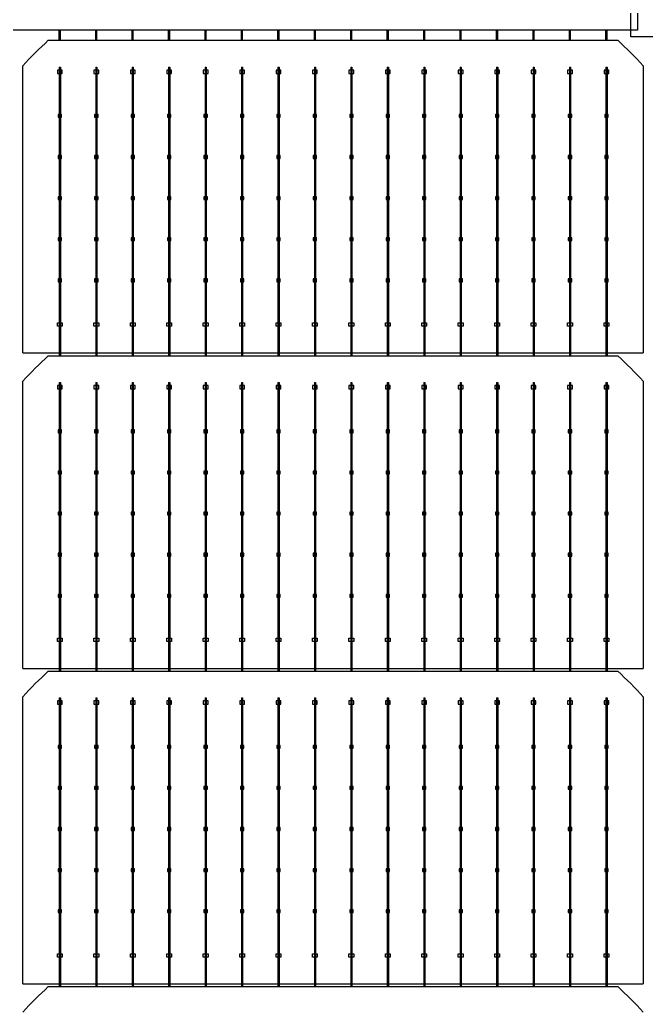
# Model space of a CAD drawing. Header units: millimetres. Extents: x 10297564 to 11610295, y -9287743 to -8409454.
# Drawn here: x 10395599 to 10398164, y -9094487 to -9090420 of the extents above; entities that cross this region are included whole.
import ezdxf

# ---------------------------------------------------------------- set-up
doc = ezdxf.new("R2010")
doc.units = ezdxf.units.MM
doc.header["$LTSCALE"] = 100

msp = doc.modelspace()

# ---------------------------------------------------------------- linework, layer by layer
for p, q in [((10395760.6, -9090504), (10395760.6, -9090462.1)), ((10395765.1, -9090504), (10395765.1, -9090462.1)), ((10395909.8, -9090504), (10395909.8, -9090462.1)), ((10395914.3, -9090504), (10395914.3, -9090462.1)), ((10396059.1, -9090504), (10396059.1, -9090462.1)), ((10396063.5, -9090504), (10396063.5, -9090462.1)), ((10396208.3, -9090504), (10396208.3, -9090462.1)), ((10396212.8, -9090504), (10396212.8, -9090462.1)), ((10396357.6, -9090504), (10396357.6, -9090462.1)), ((10396362, -9090504), (10396362, -9090462.1)), ((10396506.8, -9090504), (10396506.8, -9090462.1)), ((10396511.3, -9090504), (10396511.3, -9090462.1)), ((10396656.1, -9090504), (10396656.1, -9090462.1)), ((10396660.5, -9090504), (10396660.5, -9090462.1)), ((10396805.3, -9090504), (10396805.3, -9090462.1)), ((10396809.8, -9090504), (10396809.8, -9090462.1)), ((10396954.6, -9090504), (10396954.6, -9090462.1)), ((10396959, -9090504), (10396959, -9090462.1)), ((10397103.8, -9090504), (10397103.8, -9090462.1)), ((10397108.3, -9090504), (10397108.3, -9090462.1)), ((10397253.1, -9090504), (10397253.1, -9090462.1)), ((10397257.5, -9090504), (10397257.5, -9090462.1)), ((10397402.3, -9090504), (10397402.3, -9090462.1)), ((10397406.8, -9090504), (10397406.8, -9090462.1)), ((10397551.6, -9090504), (10397551.6, -9090462.1)), ((10397556, -9090504), (10397556, -9090462.1)), ((10397700.8, -9090504), (10397700.8, -9090462.1)), ((10397705.3, -9090504), (10397705.3, -9090462.1)), ((10397850.1, -9090504), (10397850.1, -9090462.1)), ((10397854.5, -9090504), (10397854.5, -9090462.1)), ((10397999.3, -9090504), (10397999.3, -9090462.1)), ((10398003.8, -9090504), (10398003.8, -9090462.1)), ((10395760.6, -9090613.8), (10395760.6, -9091796.7)), ((10395765.1, -9090613.8), (10395765.1, -9091796.7)), ((10395909.8, -9090613.8), (10395909.8, -9091796.7)), ((10395914.3, -9090613.8), (10395914.3, -9091796.7)), ((10396059.1, -9090613.8), (10396059.1, -9091796.7)), ((10396063.5, -9090613.8), (10396063.5, -9091796.7)), ((10396208.3, -9090613.8), (10396208.3, -9091796.7)), ((10396212.8, -9090613.8), (10396212.8, -9091796.7)), ((10396357.6, -9090613.8), (10396357.6, -9091796.7)), ((10396362, -9090613.8), (10396362, -9091796.7)), ((10396506.8, -9090613.8), (10396506.8, -9091796.7)), ((10396511.3, -9090613.8), (10396511.3, -9091796.7)), ((10396656.1, -9090613.8), (10396656.1, -9091796.7)), ((10396660.5, -9090613.8), (10396660.5, -9091796.7)), ((10396805.3, -9090613.8), (10396805.3, -9091796.7)), ((10396809.8, -9090613.8), (10396809.8, -9091796.7)), ((10396954.6, -9090613.8), (10396954.6, -9091796.7)), ((10396959, -9090613.8), (10396959, -9091796.7)), ((10397103.8, -9090613.8), (10397103.8, -9091796.7)), ((10397108.3, -9090613.8), (10397108.3, -9091796.7)), ((10397253.1, -9090613.8), (10397253.1, -9091796.7)), ((10397257.5, -9090613.8), (10397257.5, -9091796.7)), ((10397402.3, -9090613.8), (10397402.3, -9091796.7)), ((10397406.8, -9090613.8), (10397406.8, -9091796.7)), ((10397551.6, -9090613.8), (10397551.6, -9091796.7)), ((10397556, -9090613.8), (10397556, -9091796.7)), ((10397700.8, -9090613.8), (10397700.8, -9091796.7)), ((10397705.3, -9090613.8), (10397705.3, -9091796.7)), ((10397850.1, -9090613.8), (10397850.1, -9091796.7)), ((10397854.5, -9090613.8), (10397854.5, -9091796.7)), ((10397999.3, -9090613.8), (10397999.3, -9091796.7)), ((10398003.8, -9090613.8), (10398003.8, -9091796.7)), ((10395610.8, -9091785.5), (10398152.2, -9091785.5)), ((10395760.6, -9091906.5), (10395760.6, -9093089.4)), ((10395765.1, -9091906.5), (10395765.1, -9093089.4)), ((10395909.8, -9091906.5), (10395909.8, -9093089.4)), ((10395914.3, -9091906.5), (10395914.3, -9093089.4)), ((10396059.1, -9091906.5), (10396059.1, -9093089.4)), ((10396063.5, -9091906.5), (10396063.5, -9093089.4)), ((10396208.3, -9091906.5), (10396208.3, -9093089.4)), ((10396212.8, -9091906.5), (10396212.8, -9093089.4)), ((10396357.6, -9091906.5), (10396357.6, -9093089.4)), ((10396362, -9091906.5), (10396362, -9093089.4)), ((10396506.8, -9091906.5), (10396506.8, -9093089.4)), ((10396511.3, -9091906.5), (10396511.3, -9093089.4)), ((10396656.1, -9091906.5), (10396656.1, -9093089.4)), ((10396660.5, -9091906.5), (10396660.5, -9093089.4)), ((10396805.3, -9091906.5), (10396805.3, -9093089.4)), ((10396809.8, -9091906.5), (10396809.8, -9093089.4)), ((10396954.6, -9091906.5), (10396954.6, -9093089.4)), ((10396959, -9091906.5), (10396959, -9093089.4)), ((10397103.8, -9091906.5), (10397103.8, -9093089.4)), ((10397108.3, -9091906.5), (10397108.3, -9093089.4)), ((10397253.1, -9091906.5), (10397253.1, -9093089.4)), ((10397257.5, -9091906.5), (10397257.5, -9093089.4)), ((10397402.3, -9091906.5), (10397402.3, -9093089.4)), ((10397406.8, -9091906.5), (10397406.8, -9093089.4)), ((10397551.6, -9091906.5), (10397551.6, -9093089.4)), ((10397556, -9091906.5), (10397556, -9093089.4)), ((10397700.8, -9091906.5), (10397700.8, -9093089.4)), ((10397705.3, -9091906.5), (10397705.3, -9093089.4)), ((10397850.1, -9091906.5), (10397850.1, -9093089.4)), ((10397854.5, -9091906.5), (10397854.5, -9093089.4)), ((10397999.3, -9091906.5), (10397999.3, -9093089.4)), ((10398003.8, -9091906.5), (10398003.8, -9093089.4)), ((10395610.8, -9093078.1), (10398152.2, -9093078.1)), ((10395760.6, -9093199.1), (10395760.6, -9094382)), ((10395765.1, -9093199.1), (10395765.1, -9094382)), ((10395909.8, -9093199.1), (10395909.8, -9094382)), ((10395914.3, -9093199.1), (10395914.3, -9094382)), ((10396059.1, -9093199.1), (10396059.1, -9094382)), ((10396063.5, -9093199.1), (10396063.5, -9094382)), ((10396208.3, -9093199.1), (10396208.3, -9094382)), ((10396212.8, -9093199.1), (10396212.8, -9094382)), ((10396357.6, -9093199.1), (10396357.6, -9094382)), ((10396362, -9093199.1), (10396362, -9094382)), ((10396506.8, -9093199.1), (10396506.8, -9094382)), ((10396511.3, -9093199.1), (10396511.3, -9094382)), ((10396656.1, -9093199.1), (10396656.1, -9094382)), ((10396660.5, -9093199.1), (10396660.5, -9094382)), ((10396805.3, -9093199.1), (10396805.3, -9094382)), ((10396809.8, -9093199.1), (10396809.8, -9094382)), ((10396954.6, -9093199.1), (10396954.6, -9094382)), ((10396959, -9093199.1), (10396959, -9094382)), ((10397103.8, -9093199.1), (10397103.8, -9094382)), ((10397108.3, -9093199.1), (10397108.3, -9094382)), ((10397253.1, -9093199.1), (10397253.1, -9094382)), ((10397257.5, -9093199.1), (10397257.5, -9094382)), ((10397402.3, -9093199.1), (10397402.3, -9094382)), ((10397406.8, -9093199.1), (10397406.8, -9094382)), ((10397551.6, -9093199.1), (10397551.6, -9094382)), ((10397556, -9093199.1), (10397556, -9094382)), ((10397700.8, -9093199.1), (10397700.8, -9094382)), ((10397705.3, -9093199.1), (10397705.3, -9094382)), ((10397850.1, -9093199.1), (10397850.1, -9094382)), ((10397854.5, -9093199.1), (10397854.5, -9094382)), ((10397999.3, -9093199.1), (10397999.3, -9094382)), ((10398003.8, -9093199.1), (10398003.8, -9094382)), ((10395610.8, -9094370.8), (10398152.2, -9094370.8))]:
    msp.add_line(p, q)
for points in [[(10398226.8, -9090490), (10398101.3, -9090490), (10398101.3, -9090350.5), (10398226.8, -9090350.5)], [(10398129.2, -9090462.1), (10393065.9, -9090462.1), (10393065.9, -9090378.4), (10398129.2, -9090378.4)], [(10395772.6, -9090639.9), (10395772.6, -9090625.9), (10395753.1, -9090625.9), (10395753.1, -9090639.9)], [(10395921.8, -9090639.9), (10395921.8, -9090625.9), (10395902.3, -9090625.9), (10395902.3, -9090639.9)], [(10396071.1, -9090639.9), (10396071.1, -9090625.9), (10396051.6, -9090625.9), (10396051.6, -9090639.9)], [(10396220.3, -9090639.9), (10396220.3, -9090625.9), (10396200.8, -9090625.9), (10396200.8, -9090639.9)], [(10396369.6, -9090639.9), (10396369.6, -9090625.9), (10396350, -9090625.9), (10396350, -9090639.9)], [(10396518.8, -9090639.9), (10396518.8, -9090625.9), (10396499.3, -9090625.9), (10396499.3, -9090639.9)], [(10396668.1, -9090639.9), (10396668.1, -9090625.9), (10396648.5, -9090625.9), (10396648.5, -9090639.9)], [(10396817.3, -9090639.9), (10396817.3, -9090625.9), (10396797.8, -9090625.9), (10396797.8, -9090639.9)], [(10396966.6, -9090639.9), (10396966.6, -9090625.9), (10396947, -9090625.9), (10396947, -9090639.9)], [(10397115.8, -9090639.9), (10397115.8, -9090625.9), (10397096.3, -9090625.9), (10397096.3, -9090639.9)], [(10397265.1, -9090639.9), (10397265.1, -9090625.9), (10397245.5, -9090625.9), (10397245.5, -9090639.9)], [(10397414.3, -9090639.9), (10397414.3, -9090625.9), (10397394.8, -9090625.9), (10397394.8, -9090639.9)], [(10397563.6, -9090639.9), (10397563.6, -9090625.9), (10397544, -9090625.9), (10397544, -9090639.9)], [(10397712.8, -9090639.9), (10397712.8, -9090625.9), (10397693.3, -9090625.9), (10397693.3, -9090639.9)], [(10397862.1, -9090639.9), (10397862.1, -9090625.9), (10397842.5, -9090625.9), (10397842.5, -9090639.9)], [(10398011.3, -9090639.9), (10398011.3, -9090625.9), (10397991.8, -9090625.9), (10397991.8, -9090639.9)], [(10395755.8, -9090819.4), (10395769.8, -9090819.4), (10395769.8, -9090808.2), (10395755.8, -9090808.2)], [(10395905.1, -9090819.4), (10395919, -9090819.4), (10395919, -9090808.2), (10395905.1, -9090808.2)], [(10396054.3, -9090819.4), (10396068.3, -9090819.4), (10396068.3, -9090808.2), (10396054.3, -9090808.2)], [(10396203.6, -9090819.4), (10396217.5, -9090819.4), (10396217.5, -9090808.2), (10396203.6, -9090808.2)], [(10396352.8, -9090819.4), (10396366.8, -9090819.4), (10396366.8, -9090808.2), (10396352.8, -9090808.2)], [(10396502.1, -9090819.4), (10396516, -9090819.4), (10396516, -9090808.2), (10396502.1, -9090808.2)], [(10396651.3, -9090819.4), (10396665.3, -9090819.4), (10396665.3, -9090808.2), (10396651.3, -9090808.2)], [(10396800.6, -9090819.4), (10396814.5, -9090819.4), (10396814.5, -9090808.2), (10396800.6, -9090808.2)], [(10396949.8, -9090819.4), (10396963.8, -9090819.4), (10396963.8, -9090808.2), (10396949.8, -9090808.2)], [(10397099.1, -9090819.4), (10397113, -9090819.4), (10397113, -9090808.2), (10397099.1, -9090808.2)], [(10397248.3, -9090819.4), (10397262.3, -9090819.4), (10397262.3, -9090808.2), (10397248.3, -9090808.2)], [(10397397.6, -9090819.4), (10397411.5, -9090819.4), (10397411.5, -9090808.2), (10397397.6, -9090808.2)], [(10397546.8, -9090819.4), (10397560.8, -9090819.4), (10397560.8, -9090808.2), (10397546.8, -9090808.2)], [(10397696.1, -9090819.4), (10397710, -9090819.4), (10397710, -9090808.2), (10397696.1, -9090808.2)], [(10397845.3, -9090819.4), (10397859.3, -9090819.4), (10397859.3, -9090808.2), (10397845.3, -9090808.2)], [(10397994.6, -9090819.4), (10398008.5, -9090819.4), (10398008.5, -9090808.2), (10397994.6, -9090808.2)], [(10395755.8, -9090987.9), (10395769.8, -9090987.9), (10395769.8, -9090976.7), (10395755.8, -9090976.7)], [(10395905.1, -9090987.9), (10395919, -9090987.9), (10395919, -9090976.7), (10395905.1, -9090976.7)], [(10396054.3, -9090987.9), (10396068.3, -9090987.9), (10396068.3, -9090976.7), (10396054.3, -9090976.7)], [(10396203.6, -9090987.9), (10396217.5, -9090987.9), (10396217.5, -9090976.7), (10396203.6, -9090976.7)], [(10396352.8, -9090987.9), (10396366.8, -9090987.9), (10396366.8, -9090976.7), (10396352.8, -9090976.7)], [(10396502.1, -9090987.9), (10396516, -9090987.9), (10396516, -9090976.7), (10396502.1, -9090976.7)], [(10396651.3, -9090987.9), (10396665.3, -9090987.9), (10396665.3, -9090976.7), (10396651.3, -9090976.7)], [(10396800.6, -9090987.9), (10396814.5, -9090987.9), (10396814.5, -9090976.7), (10396800.6, -9090976.7)], [(10396949.8, -9090987.9), (10396963.8, -9090987.9), (10396963.8, -9090976.7), (10396949.8, -9090976.7)], [(10397099.1, -9090987.9), (10397113, -9090987.9), (10397113, -9090976.7), (10397099.1, -9090976.7)], [(10397248.3, -9090987.9), (10397262.3, -9090987.9), (10397262.3, -9090976.7), (10397248.3, -9090976.7)], [(10397397.6, -9090987.9), (10397411.5, -9090987.9), (10397411.5, -9090976.7), (10397397.6, -9090976.7)], [(10397546.8, -9090987.9), (10397560.8, -9090987.9), (10397560.8, -9090976.7), (10397546.8, -9090976.7)], [(10397696.1, -9090987.9), (10397710, -9090987.9), (10397710, -9090976.7), (10397696.1, -9090976.7)], [(10397845.3, -9090987.9), (10397859.3, -9090987.9), (10397859.3, -9090976.7), (10397845.3, -9090976.7)], [(10397994.6, -9090987.9), (10398008.5, -9090987.9), (10398008.5, -9090976.7), (10397994.6, -9090976.7)], [(10395755.8, -9091156.4), (10395769.8, -9091156.4), (10395769.8, -9091145.2), (10395755.8, -9091145.2)], [(10395905.1, -9091156.4), (10395919, -9091156.4), (10395919, -9091145.2), (10395905.1, -9091145.2)], [(10396054.3, -9091156.4), (10396068.3, -9091156.4), (10396068.3, -9091145.2), (10396054.3, -9091145.2)], [(10396203.6, -9091156.4), (10396217.5, -9091156.4), (10396217.5, -9091145.2), (10396203.6, -9091145.2)], [(10396352.8, -9091156.4), (10396366.8, -9091156.4), (10396366.8, -9091145.2), (10396352.8, -9091145.2)], [(10396502.1, -9091156.4), (10396516, -9091156.4), (10396516, -9091145.2), (10396502.1, -9091145.2)], [(10396651.3, -9091156.4), (10396665.3, -9091156.4), (10396665.3, -9091145.2), (10396651.3, -9091145.2)], [(10396800.6, -9091156.4), (10396814.5, -9091156.4), (10396814.5, -9091145.2), (10396800.6, -9091145.2)], [(10396949.8, -9091156.4), (10396963.8, -9091156.4), (10396963.8, -9091145.2), (10396949.8, -9091145.2)], [(10397099.1, -9091156.4), (10397113, -9091156.4), (10397113, -9091145.2), (10397099.1, -9091145.2)], [(10397248.3, -9091156.4), (10397262.3, -9091156.4), (10397262.3, -9091145.2), (10397248.3, -9091145.2)], [(10397397.6, -9091156.4), (10397411.5, -9091156.4), (10397411.5, -9091145.2), (10397397.6, -9091145.2)], [(10397546.8, -9091156.4), (10397560.8, -9091156.4), (10397560.8, -9091145.2), (10397546.8, -9091145.2)], [(10397696.1, -9091156.4), (10397710, -9091156.4), (10397710, -9091145.2), (10397696.1, -9091145.2)], [(10397845.3, -9091156.4), (10397859.3, -9091156.4), (10397859.3, -9091145.2), (10397845.3, -9091145.2)], [(10397994.6, -9091156.4), (10398008.5, -9091156.4), (10398008.5, -9091145.2), (10397994.6, -9091145.2)], [(10395755.8, -9091324.9), (10395769.8, -9091324.9), (10395769.8, -9091313.7), (10395755.8, -9091313.7)], [(10395905.1, -9091324.9), (10395919, -9091324.9), (10395919, -9091313.7), (10395905.1, -9091313.7)], [(10396054.3, -9091324.9), (10396068.3, -9091324.9), (10396068.3, -9091313.7), (10396054.3, -9091313.7)], [(10396203.6, -9091324.9), (10396217.5, -9091324.9), (10396217.5, -9091313.7), (10396203.6, -9091313.7)], [(10396352.8, -9091324.9), (10396366.8, -9091324.9), (10396366.8, -9091313.7), (10396352.8, -9091313.7)], [(10396502.1, -9091324.9), (10396516, -9091324.9), (10396516, -9091313.7), (10396502.1, -9091313.7)], [(10396651.3, -9091324.9), (10396665.3, -9091324.9), (10396665.3, -9091313.7), (10396651.3, -9091313.7)], [(10396800.6, -9091324.9), (10396814.5, -9091324.9), (10396814.5, -9091313.7), (10396800.6, -9091313.7)], [(10396949.8, -9091324.9), (10396963.8, -9091324.9), (10396963.8, -9091313.7), (10396949.8, -9091313.7)], [(10397099.1, -9091324.9), (10397113, -9091324.9), (10397113, -9091313.7), (10397099.1, -9091313.7)], [(10397248.3, -9091324.9), (10397262.3, -9091324.9), (10397262.3, -9091313.7), (10397248.3, -9091313.7)], [(10397397.6, -9091324.9), (10397411.5, -9091324.9), (10397411.5, -9091313.7), (10397397.6, -9091313.7)], [(10397546.8, -9091324.9), (10397560.8, -9091324.9), (10397560.8, -9091313.7), (10397546.8, -9091313.7)], [(10397696.1, -9091324.9), (10397710, -9091324.9), (10397710, -9091313.7), (10397696.1, -9091313.7)], [(10397845.3, -9091324.9), (10397859.3, -9091324.9), (10397859.3, -9091313.7), (10397845.3, -9091313.7)], [(10397994.6, -9091324.9), (10398008.5, -9091324.9), (10398008.5, -9091313.7), (10397994.6, -9091313.7)], [(10395755.8, -9091493.4), (10395769.8, -9091493.4), (10395769.8, -9091482.2), (10395755.8, -9091482.2)], [(10395905.1, -9091493.4), (10395919, -9091493.4), (10395919, -9091482.2), (10395905.1, -9091482.2)], [(10396054.3, -9091493.4), (10396068.3, -9091493.4), (10396068.3, -9091482.2), (10396054.3, -9091482.2)], [(10396203.6, -9091493.4), (10396217.5, -9091493.4), (10396217.5, -9091482.2), (10396203.6, -9091482.2)], [(10396352.8, -9091493.4), (10396366.8, -9091493.4), (10396366.8, -9091482.2), (10396352.8, -9091482.2)], [(10396502.1, -9091493.4), (10396516, -9091493.4), (10396516, -9091482.2), (10396502.1, -9091482.2)], [(10396651.3, -9091493.4), (10396665.3, -9091493.4), (10396665.3, -9091482.2), (10396651.3, -9091482.2)], [(10396800.6, -9091493.4), (10396814.5, -9091493.4), (10396814.5, -9091482.2), (10396800.6, -9091482.2)], [(10396949.8, -9091493.4), (10396963.8, -9091493.4), (10396963.8, -9091482.2), (10396949.8, -9091482.2)], [(10397099.1, -9091493.4), (10397113, -9091493.4), (10397113, -9091482.2), (10397099.1, -9091482.2)], [(10397248.3, -9091493.4), (10397262.3, -9091493.4), (10397262.3, -9091482.2), (10397248.3, -9091482.2)], [(10397397.6, -9091493.4), (10397411.5, -9091493.4), (10397411.5, -9091482.2), (10397397.6, -9091482.2)], [(10397546.8, -9091493.4), (10397560.8, -9091493.4), (10397560.8, -9091482.2), (10397546.8, -9091482.2)], [(10397696.1, -9091493.4), (10397710, -9091493.4), (10397710, -9091482.2), (10397696.1, -9091482.2)], [(10397845.3, -9091493.4), (10397859.3, -9091493.4), (10397859.3, -9091482.2), (10397845.3, -9091482.2)], [(10397994.6, -9091493.4), (10398008.5, -9091493.4), (10398008.5, -9091482.2), (10397994.6, -9091482.2)], [(10395772.6, -9091661.7), (10395772.6, -9091675.7), (10395753.1, -9091675.7), (10395753.1, -9091661.7)], [(10395921.8, -9091661.7), (10395921.8, -9091675.7), (10395902.3, -9091675.7), (10395902.3, -9091661.7)], [(10396071.1, -9091661.7), (10396071.1, -9091675.7), (10396051.6, -9091675.7), (10396051.6, -9091661.7)], [(10396220.3, -9091661.7), (10396220.3, -9091675.7), (10396200.8, -9091675.7), (10396200.8, -9091661.7)], [(10396369.6, -9091661.7), (10396369.6, -9091675.7), (10396350, -9091675.7), (10396350, -9091661.7)], [(10396518.8, -9091661.7), (10396518.8, -9091675.7), (10396499.3, -9091675.7), (10396499.3, -9091661.7)], [(10396668.1, -9091661.7), (10396668.1, -9091675.7), (10396648.5, -9091675.7), (10396648.5, -9091661.7)], [(10396817.3, -9091661.7), (10396817.3, -9091675.7), (10396797.8, -9091675.7), (10396797.8, -9091661.7)], [(10396966.6, -9091661.7), (10396966.6, -9091675.7), (10396947, -9091675.7), (10396947, -9091661.7)], [(10397115.8, -9091661.7), (10397115.8, -9091675.7), (10397096.3, -9091675.7), (10397096.3, -9091661.7)], [(10397265.1, -9091661.7), (10397265.1, -9091675.7), (10397245.5, -9091675.7), (10397245.5, -9091661.7)], [(10397414.3, -9091661.7), (10397414.3, -9091675.7), (10397394.8, -9091675.7), (10397394.8, -9091661.7)], [(10397563.6, -9091661.7), (10397563.6, -9091675.7), (10397544, -9091675.7), (10397544, -9091661.7)], [(10397712.8, -9091661.7), (10397712.8, -9091675.7), (10397693.3, -9091675.7), (10397693.3, -9091661.7)], [(10397862.1, -9091661.7), (10397862.1, -9091675.7), (10397842.5, -9091675.7), (10397842.5, -9091661.7)], [(10398011.3, -9091661.7), (10398011.3, -9091675.7), (10397991.8, -9091675.7), (10397991.8, -9091661.7)], [(10395772.6, -9091932.6), (10395772.6, -9091918.6), (10395753.1, -9091918.6), (10395753.1, -9091932.6)], [(10395921.8, -9091932.6), (10395921.8, -9091918.6), (10395902.3, -9091918.6), (10395902.3, -9091932.6)], [(10396071.1, -9091932.6), (10396071.1, -9091918.6), (10396051.6, -9091918.6), (10396051.6, -9091932.6)], [(10396220.3, -9091932.6), (10396220.3, -9091918.6), (10396200.8, -9091918.6), (10396200.8, -9091932.6)], [(10396369.6, -9091932.6), (10396369.6, -9091918.6), (10396350, -9091918.6), (10396350, -9091932.6)], [(10396518.8, -9091932.6), (10396518.8, -9091918.6), (10396499.3, -9091918.6), (10396499.3, -9091932.6)], [(10396668.1, -9091932.6), (10396668.1, -9091918.6), (10396648.5, -9091918.6), (10396648.5, -9091932.6)], [(10396817.3, -9091932.6), (10396817.3, -9091918.6), (10396797.8, -9091918.6), (10396797.8, -9091932.6)], [(10396966.6, -9091932.6), (10396966.6, -9091918.6), (10396947, -9091918.6), (10396947, -9091932.6)], [(10397115.8, -9091932.6), (10397115.8, -9091918.6), (10397096.3, -9091918.6), (10397096.3, -9091932.6)], [(10397265.1, -9091932.6), (10397265.1, -9091918.6), (10397245.5, -9091918.6), (10397245.5, -9091932.6)], [(10397414.3, -9091932.6), (10397414.3, -9091918.6), (10397394.8, -9091918.6), (10397394.8, -9091932.6)], [(10397563.6, -9091932.6), (10397563.6, -9091918.6), (10397544, -9091918.6), (10397544, -9091932.6)], [(10397712.8, -9091932.6), (10397712.8, -9091918.6), (10397693.3, -9091918.6), (10397693.3, -9091932.6)], [(10397862.1, -9091932.6), (10397862.1, -9091918.6), (10397842.5, -9091918.6), (10397842.5, -9091932.6)], [(10398011.3, -9091932.6), (10398011.3, -9091918.6), (10397991.8, -9091918.6), (10397991.8, -9091932.6)], [(10395755.8, -9092112.1), (10395769.8, -9092112.1), (10395769.8, -9092100.9), (10395755.8, -9092100.9)], [(10395905.1, -9092112.1), (10395919, -9092112.1), (10395919, -9092100.9), (10395905.1, -9092100.9)], [(10396054.3, -9092112.1), (10396068.3, -9092112.1), (10396068.3, -9092100.9), (10396054.3, -9092100.9)], [(10396203.6, -9092112.1), (10396217.5, -9092112.1), (10396217.5, -9092100.9), (10396203.6, -9092100.9)], [(10396352.8, -9092112.1), (10396366.8, -9092112.1), (10396366.8, -9092100.9), (10396352.8, -9092100.9)], [(10396502.1, -9092112.1), (10396516, -9092112.1), (10396516, -9092100.9), (10396502.1, -9092100.9)], [(10396651.3, -9092112.1), (10396665.3, -9092112.1), (10396665.3, -9092100.9), (10396651.3, -9092100.9)], [(10396800.6, -9092112.1), (10396814.5, -9092112.1), (10396814.5, -9092100.9), (10396800.6, -9092100.9)], [(10396949.8, -9092112.1), (10396963.8, -9092112.1), (10396963.8, -9092100.9), (10396949.8, -9092100.9)], [(10397099.1, -9092112.1), (10397113, -9092112.1), (10397113, -9092100.9), (10397099.1, -9092100.9)], [(10397248.3, -9092112.1), (10397262.3, -9092112.1), (10397262.3, -9092100.9), (10397248.3, -9092100.9)], [(10397397.6, -9092112.1), (10397411.5, -9092112.1), (10397411.5, -9092100.9), (10397397.6, -9092100.9)], [(10397546.8, -9092112.1), (10397560.8, -9092112.1), (10397560.8, -9092100.9), (10397546.8, -9092100.9)], [(10397696.1, -9092112.1), (10397710, -9092112.1), (10397710, -9092100.9), (10397696.1, -9092100.9)], [(10397845.3, -9092112.1), (10397859.3, -9092112.1), (10397859.3, -9092100.9), (10397845.3, -9092100.9)], [(10397994.6, -9092112.1), (10398008.5, -9092112.1), (10398008.5, -9092100.9), (10397994.6, -9092100.9)], [(10395755.8, -9092280.6), (10395769.8, -9092280.6), (10395769.8, -9092269.4), (10395755.8, -9092269.4)], [(10395905.1, -9092280.6), (10395919, -9092280.6), (10395919, -9092269.4), (10395905.1, -9092269.4)], [(10396054.3, -9092280.6), (10396068.3, -9092280.6), (10396068.3, -9092269.4), (10396054.3, -9092269.4)], [(10396203.6, -9092280.6), (10396217.5, -9092280.6), (10396217.5, -9092269.4), (10396203.6, -9092269.4)], [(10396352.8, -9092280.6), (10396366.8, -9092280.6), (10396366.8, -9092269.4), (10396352.8, -9092269.4)], [(10396502.1, -9092280.6), (10396516, -9092280.6), (10396516, -9092269.4), (10396502.1, -9092269.4)], [(10396651.3, -9092280.6), (10396665.3, -9092280.6), (10396665.3, -9092269.4), (10396651.3, -9092269.4)], [(10396800.6, -9092280.6), (10396814.5, -9092280.6), (10396814.5, -9092269.4), (10396800.6, -9092269.4)], [(10396949.8, -9092280.6), (10396963.8, -9092280.6), (10396963.8, -9092269.4), (10396949.8, -9092269.4)], [(10397099.1, -9092280.6), (10397113, -9092280.6), (10397113, -9092269.4), (10397099.1, -9092269.4)], [(10397248.3, -9092280.6), (10397262.3, -9092280.6), (10397262.3, -9092269.4), (10397248.3, -9092269.4)], [(10397397.6, -9092280.6), (10397411.5, -9092280.6), (10397411.5, -9092269.4), (10397397.6, -9092269.4)], [(10397546.8, -9092280.6), (10397560.8, -9092280.6), (10397560.8, -9092269.4), (10397546.8, -9092269.4)], [(10397696.1, -9092280.6), (10397710, -9092280.6), (10397710, -9092269.4), (10397696.1, -9092269.4)], [(10397845.3, -9092280.6), (10397859.3, -9092280.6), (10397859.3, -9092269.4), (10397845.3, -9092269.4)], [(10397994.6, -9092280.6), (10398008.5, -9092280.6), (10398008.5, -9092269.4), (10397994.6, -9092269.4)], [(10395755.8, -9092449.1), (10395769.8, -9092449.1), (10395769.8, -9092437.9), (10395755.8, -9092437.9)], [(10395905.1, -9092449.1), (10395919, -9092449.1), (10395919, -9092437.9), (10395905.1, -9092437.9)], [(10396054.3, -9092449.1), (10396068.3, -9092449.1), (10396068.3, -9092437.9), (10396054.3, -9092437.9)], [(10396203.6, -9092449.1), (10396217.5, -9092449.1), (10396217.5, -9092437.9), (10396203.6, -9092437.9)], [(10396352.8, -9092449.1), (10396366.8, -9092449.1), (10396366.8, -9092437.9), (10396352.8, -9092437.9)], [(10396502.1, -9092449.1), (10396516, -9092449.1), (10396516, -9092437.9), (10396502.1, -9092437.9)], [(10396651.3, -9092449.1), (10396665.3, -9092449.1), (10396665.3, -9092437.9), (10396651.3, -9092437.9)], [(10396800.6, -9092449.1), (10396814.5, -9092449.1), (10396814.5, -9092437.9), (10396800.6, -9092437.9)], [(10396949.8, -9092449.1), (10396963.8, -9092449.1), (10396963.8, -9092437.9), (10396949.8, -9092437.9)], [(10397099.1, -9092449.1), (10397113, -9092449.1), (10397113, -9092437.9), (10397099.1, -9092437.9)], [(10397248.3, -9092449.1), (10397262.3, -9092449.1), (10397262.3, -9092437.9), (10397248.3, -9092437.9)], [(10397397.6, -9092449.1), (10397411.5, -9092449.1), (10397411.5, -9092437.9), (10397397.6, -9092437.9)], [(10397546.8, -9092449.1), (10397560.8, -9092449.1), (10397560.8, -9092437.9), (10397546.8, -9092437.9)], [(10397696.1, -9092449.1), (10397710, -9092449.1), (10397710, -9092437.9), (10397696.1, -9092437.9)], [(10397845.3, -9092449.1), (10397859.3, -9092449.1), (10397859.3, -9092437.9), (10397845.3, -9092437.9)], [(10397994.6, -9092449.1), (10398008.5, -9092449.1), (10398008.5, -9092437.9), (10397994.6, -9092437.9)], [(10395755.8, -9092617.6), (10395769.8, -9092617.6), (10395769.8, -9092606.4), (10395755.8, -9092606.4)], [(10395905.1, -9092617.6), (10395919, -9092617.6), (10395919, -9092606.4), (10395905.1, -9092606.4)], [(10396054.3, -9092617.6), (10396068.3, -9092617.6), (10396068.3, -9092606.4), (10396054.3, -9092606.4)], [(10396203.6, -9092617.6), (10396217.5, -9092617.6), (10396217.5, -9092606.4), (10396203.6, -9092606.4)], [(10396352.8, -9092617.6), (10396366.8, -9092617.6), (10396366.8, -9092606.4), (10396352.8, -9092606.4)], [(10396502.1, -9092617.6), (10396516, -9092617.6), (10396516, -9092606.4), (10396502.1, -9092606.4)], [(10396651.3, -9092617.6), (10396665.3, -9092617.6), (10396665.3, -9092606.4), (10396651.3, -9092606.4)], [(10396800.6, -9092617.6), (10396814.5, -9092617.6), (10396814.5, -9092606.4), (10396800.6, -9092606.4)], [(10396949.8, -9092617.6), (10396963.8, -9092617.6), (10396963.8, -9092606.4), (10396949.8, -9092606.4)], [(10397099.1, -9092617.6), (10397113, -9092617.6), (10397113, -9092606.4), (10397099.1, -9092606.4)], [(10397248.3, -9092617.6), (10397262.3, -9092617.6), (10397262.3, -9092606.4), (10397248.3, -9092606.4)], [(10397397.6, -9092617.6), (10397411.5, -9092617.6), (10397411.5, -9092606.4), (10397397.6, -9092606.4)], [(10397546.8, -9092617.6), (10397560.8, -9092617.6), (10397560.8, -9092606.4), (10397546.8, -9092606.4)], [(10397696.1, -9092617.6), (10397710, -9092617.6), (10397710, -9092606.4), (10397696.1, -9092606.4)], [(10397845.3, -9092617.6), (10397859.3, -9092617.6), (10397859.3, -9092606.4), (10397845.3, -9092606.4)], [(10397994.6, -9092617.6), (10398008.5, -9092617.6), (10398008.5, -9092606.4), (10397994.6, -9092606.4)], [(10395755.8, -9092786.1), (10395769.8, -9092786.1), (10395769.8, -9092774.9), (10395755.8, -9092774.9)], [(10395905.1, -9092786.1), (10395919, -9092786.1), (10395919, -9092774.9), (10395905.1, -9092774.9)], [(10396054.3, -9092786.1), (10396068.3, -9092786.1), (10396068.3, -9092774.9), (10396054.3, -9092774.9)], [(10396203.6, -9092786.1), (10396217.5, -9092786.1), (10396217.5, -9092774.9), (10396203.6, -9092774.9)], [(10396352.8, -9092786.1), (10396366.8, -9092786.1), (10396366.8, -9092774.9), (10396352.8, -9092774.9)], [(10396502.1, -9092786.1), (10396516, -9092786.1), (10396516, -9092774.9), (10396502.1, -9092774.9)], [(10396651.3, -9092786.1), (10396665.3, -9092786.1), (10396665.3, -9092774.9), (10396651.3, -9092774.9)], [(10396800.6, -9092786.1), (10396814.5, -9092786.1), (10396814.5, -9092774.9), (10396800.6, -9092774.9)], [(10396949.8, -9092786.1), (10396963.8, -9092786.1), (10396963.8, -9092774.9), (10396949.8, -9092774.9)], [(10397099.1, -9092786.1), (10397113, -9092786.1), (10397113, -9092774.9), (10397099.1, -9092774.9)], [(10397248.3, -9092786.1), (10397262.3, -9092786.1), (10397262.3, -9092774.9), (10397248.3, -9092774.9)], [(10397397.6, -9092786.1), (10397411.5, -9092786.1), (10397411.5, -9092774.9), (10397397.6, -9092774.9)], [(10397546.8, -9092786.1), (10397560.8, -9092786.1), (10397560.8, -9092774.9), (10397546.8, -9092774.9)], [(10397696.1, -9092786.1), (10397710, -9092786.1), (10397710, -9092774.9), (10397696.1, -9092774.9)], [(10397845.3, -9092786.1), (10397859.3, -9092786.1), (10397859.3, -9092774.9), (10397845.3, -9092774.9)], [(10397994.6, -9092786.1), (10398008.5, -9092786.1), (10398008.5, -9092774.9), (10397994.6, -9092774.9)], [(10395772.6, -9092954.4), (10395772.6, -9092968.4), (10395753.1, -9092968.4), (10395753.1, -9092954.4)], [(10395921.8, -9092954.4), (10395921.8, -9092968.4), (10395902.3, -9092968.4), (10395902.3, -9092954.4)], [(10396071.1, -9092954.4), (10396071.1, -9092968.4), (10396051.6, -9092968.4), (10396051.6, -9092954.4)], [(10396220.3, -9092954.4), (10396220.3, -9092968.4), (10396200.8, -9092968.4), (10396200.8, -9092954.4)], [(10396369.6, -9092954.4), (10396369.6, -9092968.4), (10396350, -9092968.4), (10396350, -9092954.4)], [(10396518.8, -9092954.4), (10396518.8, -9092968.4), (10396499.3, -9092968.4), (10396499.3, -9092954.4)], [(10396668.1, -9092954.4), (10396668.1, -9092968.4), (10396648.5, -9092968.4), (10396648.5, -9092954.4)], [(10396817.3, -9092954.4), (10396817.3, -9092968.4), (10396797.8, -9092968.4), (10396797.8, -9092954.4)], [(10396966.6, -9092954.4), (10396966.6, -9092968.4), (10396947, -9092968.4), (10396947, -9092954.4)], [(10397115.8, -9092954.4), (10397115.8, -9092968.4), (10397096.3, -9092968.4), (10397096.3, -9092954.4)], [(10397265.1, -9092954.4), (10397265.1, -9092968.4), (10397245.5, -9092968.4), (10397245.5, -9092954.4)], [(10397414.3, -9092954.4), (10397414.3, -9092968.4), (10397394.8, -9092968.4), (10397394.8, -9092954.4)], [(10397563.6, -9092954.4), (10397563.6, -9092968.4), (10397544, -9092968.4), (10397544, -9092954.4)], [(10397712.8, -9092954.4), (10397712.8, -9092968.4), (10397693.3, -9092968.4), (10397693.3, -9092954.4)], [(10397862.1, -9092954.4), (10397862.1, -9092968.4), (10397842.5, -9092968.4), (10397842.5, -9092954.4)], [(10398011.3, -9092954.4), (10398011.3, -9092968.4), (10397991.8, -9092968.4), (10397991.8, -9092954.4)], [(10395772.6, -9093225.2), (10395772.6, -9093211.3), (10395753.1, -9093211.3), (10395753.1, -9093225.2)], [(10395921.8, -9093225.2), (10395921.8, -9093211.3), (10395902.3, -9093211.3), (10395902.3, -9093225.2)], [(10396071.1, -9093225.2), (10396071.1, -9093211.3), (10396051.6, -9093211.3), (10396051.6, -9093225.2)], [(10396220.3, -9093225.2), (10396220.3, -9093211.3), (10396200.8, -9093211.3), (10396200.8, -9093225.2)], [(10396369.6, -9093225.2), (10396369.6, -9093211.3), (10396350, -9093211.3), (10396350, -9093225.2)], [(10396518.8, -9093225.2), (10396518.8, -9093211.3), (10396499.3, -9093211.3), (10396499.3, -9093225.2)], [(10396668.1, -9093225.2), (10396668.1, -9093211.3), (10396648.5, -9093211.3), (10396648.5, -9093225.2)], [(10396817.3, -9093225.2), (10396817.3, -9093211.3), (10396797.8, -9093211.3), (10396797.8, -9093225.2)], [(10396966.6, -9093225.2), (10396966.6, -9093211.3), (10396947, -9093211.3), (10396947, -9093225.2)], [(10397115.8, -9093225.2), (10397115.8, -9093211.3), (10397096.3, -9093211.3), (10397096.3, -9093225.2)], [(10397265.1, -9093225.2), (10397265.1, -9093211.3), (10397245.5, -9093211.3), (10397245.5, -9093225.2)], [(10397414.3, -9093225.2), (10397414.3, -9093211.3), (10397394.8, -9093211.3), (10397394.8, -9093225.2)], [(10397563.6, -9093225.2), (10397563.6, -9093211.3), (10397544, -9093211.3), (10397544, -9093225.2)], [(10397712.8, -9093225.2), (10397712.8, -9093211.3), (10397693.3, -9093211.3), (10397693.3, -9093225.2)], [(10397862.1, -9093225.2), (10397862.1, -9093211.3), (10397842.5, -9093211.3), (10397842.5, -9093225.2)], [(10398011.3, -9093225.2), (10398011.3, -9093211.3), (10397991.8, -9093211.3), (10397991.8, -9093225.2)], [(10395755.8, -9093404.7), (10395769.8, -9093404.7), (10395769.8, -9093393.6), (10395755.8, -9093393.6)], [(10395905.1, -9093404.7), (10395919, -9093404.7), (10395919, -9093393.6), (10395905.1, -9093393.6)], [(10396054.3, -9093404.7), (10396068.3, -9093404.7), (10396068.3, -9093393.6), (10396054.3, -9093393.6)], [(10396203.6, -9093404.7), (10396217.5, -9093404.7), (10396217.5, -9093393.6), (10396203.6, -9093393.6)], [(10396352.8, -9093404.7), (10396366.8, -9093404.7), (10396366.8, -9093393.6), (10396352.8, -9093393.6)], [(10396502.1, -9093404.7), (10396516, -9093404.7), (10396516, -9093393.6), (10396502.1, -9093393.6)], [(10396651.3, -9093404.7), (10396665.3, -9093404.7), (10396665.3, -9093393.6), (10396651.3, -9093393.6)], [(10396800.6, -9093404.7), (10396814.5, -9093404.7), (10396814.5, -9093393.6), (10396800.6, -9093393.6)], [(10396949.8, -9093404.7), (10396963.8, -9093404.7), (10396963.8, -9093393.6), (10396949.8, -9093393.6)], [(10397099.1, -9093404.7), (10397113, -9093404.7), (10397113, -9093393.6), (10397099.1, -9093393.6)], [(10397248.3, -9093404.7), (10397262.3, -9093404.7), (10397262.3, -9093393.6), (10397248.3, -9093393.6)], [(10397397.6, -9093404.7), (10397411.5, -9093404.7), (10397411.5, -9093393.6), (10397397.6, -9093393.6)], [(10397546.8, -9093404.7), (10397560.8, -9093404.7), (10397560.8, -9093393.6), (10397546.8, -9093393.6)], [(10397696.1, -9093404.7), (10397710, -9093404.7), (10397710, -9093393.6), (10397696.1, -9093393.6)], [(10397845.3, -9093404.7), (10397859.3, -9093404.7), (10397859.3, -9093393.6), (10397845.3, -9093393.6)], [(10397994.6, -9093404.7), (10398008.5, -9093404.7), (10398008.5, -9093393.6), (10397994.6, -9093393.6)], [(10395755.8, -9093573.2), (10395769.8, -9093573.2), (10395769.8, -9093562.1), (10395755.8, -9093562.1)], [(10395905.1, -9093573.2), (10395919, -9093573.2), (10395919, -9093562.1), (10395905.1, -9093562.1)], [(10396054.3, -9093573.2), (10396068.3, -9093573.2), (10396068.3, -9093562.1), (10396054.3, -9093562.1)], [(10396203.6, -9093573.2), (10396217.5, -9093573.2), (10396217.5, -9093562.1), (10396203.6, -9093562.1)], [(10396352.8, -9093573.2), (10396366.8, -9093573.2), (10396366.8, -9093562.1), (10396352.8, -9093562.1)], [(10396502.1, -9093573.2), (10396516, -9093573.2), (10396516, -9093562.1), (10396502.1, -9093562.1)], [(10396651.3, -9093573.2), (10396665.3, -9093573.2), (10396665.3, -9093562.1), (10396651.3, -9093562.1)], [(10396800.6, -9093573.2), (10396814.5, -9093573.2), (10396814.5, -9093562.1), (10396800.6, -9093562.1)], [(10396949.8, -9093573.2), (10396963.8, -9093573.2), (10396963.8, -9093562.1), (10396949.8, -9093562.1)], [(10397099.1, -9093573.2), (10397113, -9093573.2), (10397113, -9093562.1), (10397099.1, -9093562.1)], [(10397248.3, -9093573.2), (10397262.3, -9093573.2), (10397262.3, -9093562.1), (10397248.3, -9093562.1)], [(10397397.6, -9093573.2), (10397411.5, -9093573.2), (10397411.5, -9093562.1), (10397397.6, -9093562.1)], [(10397546.8, -9093573.2), (10397560.8, -9093573.2), (10397560.8, -9093562.1), (10397546.8, -9093562.1)], [(10397696.1, -9093573.2), (10397710, -9093573.2), (10397710, -9093562.1), (10397696.1, -9093562.1)], [(10397845.3, -9093573.2), (10397859.3, -9093573.2), (10397859.3, -9093562.1), (10397845.3, -9093562.1)], [(10397994.6, -9093573.2), (10398008.5, -9093573.2), (10398008.5, -9093562.1), (10397994.6, -9093562.1)], [(10395755.8, -9093741.7), (10395769.8, -9093741.7), (10395769.8, -9093730.6), (10395755.8, -9093730.6)], [(10395905.1, -9093741.7), (10395919, -9093741.7), (10395919, -9093730.6), (10395905.1, -9093730.6)], [(10396054.3, -9093741.7), (10396068.3, -9093741.7), (10396068.3, -9093730.6), (10396054.3, -9093730.6)], [(10396203.6, -9093741.7), (10396217.5, -9093741.7), (10396217.5, -9093730.6), (10396203.6, -9093730.6)], [(10396352.8, -9093741.7), (10396366.8, -9093741.7), (10396366.8, -9093730.6), (10396352.8, -9093730.6)], [(10396502.1, -9093741.7), (10396516, -9093741.7), (10396516, -9093730.6), (10396502.1, -9093730.6)], [(10396651.3, -9093741.7), (10396665.3, -9093741.7), (10396665.3, -9093730.6), (10396651.3, -9093730.6)], [(10396800.6, -9093741.7), (10396814.5, -9093741.7), (10396814.5, -9093730.6), (10396800.6, -9093730.6)], [(10396949.8, -9093741.7), (10396963.8, -9093741.7), (10396963.8, -9093730.6), (10396949.8, -9093730.6)], [(10397099.1, -9093741.7), (10397113, -9093741.7), (10397113, -9093730.6), (10397099.1, -9093730.6)], [(10397248.3, -9093741.7), (10397262.3, -9093741.7), (10397262.3, -9093730.6), (10397248.3, -9093730.6)], [(10397397.6, -9093741.7), (10397411.5, -9093741.7), (10397411.5, -9093730.6), (10397397.6, -9093730.6)], [(10397546.8, -9093741.7), (10397560.8, -9093741.7), (10397560.8, -9093730.6), (10397546.8, -9093730.6)], [(10397696.1, -9093741.7), (10397710, -9093741.7), (10397710, -9093730.6), (10397696.1, -9093730.6)], [(10397845.3, -9093741.7), (10397859.3, -9093741.7), (10397859.3, -9093730.6), (10397845.3, -9093730.6)], [(10397994.6, -9093741.7), (10398008.5, -9093741.7), (10398008.5, -9093730.6), (10397994.6, -9093730.6)], [(10395755.8, -9093910.2), (10395769.8, -9093910.2), (10395769.8, -9093899.1), (10395755.8, -9093899.1)], [(10395905.1, -9093910.2), (10395919, -9093910.2), (10395919, -9093899.1), (10395905.1, -9093899.1)], [(10396054.3, -9093910.2), (10396068.3, -9093910.2), (10396068.3, -9093899.1), (10396054.3, -9093899.1)], [(10396203.6, -9093910.2), (10396217.5, -9093910.2), (10396217.5, -9093899.1), (10396203.6, -9093899.1)], [(10396352.8, -9093910.2), (10396366.8, -9093910.2), (10396366.8, -9093899.1), (10396352.8, -9093899.1)], [(10396502.1, -9093910.2), (10396516, -9093910.2), (10396516, -9093899.1), (10396502.1, -9093899.1)], [(10396651.3, -9093910.2), (10396665.3, -9093910.2), (10396665.3, -9093899.1), (10396651.3, -9093899.1)], [(10396800.6, -9093910.2), (10396814.5, -9093910.2), (10396814.5, -9093899.1), (10396800.6, -9093899.1)], [(10396949.8, -9093910.2), (10396963.8, -9093910.2), (10396963.8, -9093899.1), (10396949.8, -9093899.1)], [(10397099.1, -9093910.2), (10397113, -9093910.2), (10397113, -9093899.1), (10397099.1, -9093899.1)], [(10397248.3, -9093910.2), (10397262.3, -9093910.2), (10397262.3, -9093899.1), (10397248.3, -9093899.1)], [(10397397.6, -9093910.2), (10397411.5, -9093910.2), (10397411.5, -9093899.1), (10397397.6, -9093899.1)], [(10397546.8, -9093910.2), (10397560.8, -9093910.2), (10397560.8, -9093899.1), (10397546.8, -9093899.1)], [(10397696.1, -9093910.2), (10397710, -9093910.2), (10397710, -9093899.1), (10397696.1, -9093899.1)], [(10397845.3, -9093910.2), (10397859.3, -9093910.2), (10397859.3, -9093899.1), (10397845.3, -9093899.1)], [(10397994.6, -9093910.2), (10398008.5, -9093910.2), (10398008.5, -9093899.1), (10397994.6, -9093899.1)], [(10395755.8, -9094078.7), (10395769.8, -9094078.7), (10395769.8, -9094067.6), (10395755.8, -9094067.6)], [(10395905.1, -9094078.7), (10395919, -9094078.7), (10395919, -9094067.6), (10395905.1, -9094067.6)], [(10396054.3, -9094078.7), (10396068.3, -9094078.7), (10396068.3, -9094067.6), (10396054.3, -9094067.6)], [(10396203.6, -9094078.7), (10396217.5, -9094078.7), (10396217.5, -9094067.6), (10396203.6, -9094067.6)], [(10396352.8, -9094078.7), (10396366.8, -9094078.7), (10396366.8, -9094067.6), (10396352.8, -9094067.6)], [(10396502.1, -9094078.7), (10396516, -9094078.7), (10396516, -9094067.6), (10396502.1, -9094067.6)], [(10396651.3, -9094078.7), (10396665.3, -9094078.7), (10396665.3, -9094067.6), (10396651.3, -9094067.6)], [(10396800.6, -9094078.7), (10396814.5, -9094078.7), (10396814.5, -9094067.6), (10396800.6, -9094067.6)], [(10396949.8, -9094078.7), (10396963.8, -9094078.7), (10396963.8, -9094067.6), (10396949.8, -9094067.6)], [(10397099.1, -9094078.7), (10397113, -9094078.7), (10397113, -9094067.6), (10397099.1, -9094067.6)], [(10397248.3, -9094078.7), (10397262.3, -9094078.7), (10397262.3, -9094067.6), (10397248.3, -9094067.6)], [(10397397.6, -9094078.7), (10397411.5, -9094078.7), (10397411.5, -9094067.6), (10397397.6, -9094067.6)], [(10397546.8, -9094078.7), (10397560.8, -9094078.7), (10397560.8, -9094067.6), (10397546.8, -9094067.6)], [(10397696.1, -9094078.7), (10397710, -9094078.7), (10397710, -9094067.6), (10397696.1, -9094067.6)], [(10397845.3, -9094078.7), (10397859.3, -9094078.7), (10397859.3, -9094067.6), (10397845.3, -9094067.6)], [(10397994.6, -9094078.7), (10398008.5, -9094078.7), (10398008.5, -9094067.6), (10397994.6, -9094067.6)], [(10395772.6, -9094247.1), (10395772.6, -9094261), (10395753.1, -9094261), (10395753.1, -9094247.1)], [(10395921.8, -9094247.1), (10395921.8, -9094261), (10395902.3, -9094261), (10395902.3, -9094247.1)], [(10396071.1, -9094247.1), (10396071.1, -9094261), (10396051.6, -9094261), (10396051.6, -9094247.1)], [(10396220.3, -9094247.1), (10396220.3, -9094261), (10396200.8, -9094261), (10396200.8, -9094247.1)], [(10396369.6, -9094247.1), (10396369.6, -9094261), (10396350, -9094261), (10396350, -9094247.1)], [(10396518.8, -9094247.1), (10396518.8, -9094261), (10396499.3, -9094261), (10396499.3, -9094247.1)], [(10396668.1, -9094247.1), (10396668.1, -9094261), (10396648.5, -9094261), (10396648.5, -9094247.1)], [(10396817.3, -9094247.1), (10396817.3, -9094261), (10396797.8, -9094261), (10396797.8, -9094247.1)], [(10396966.6, -9094247.1), (10396966.6, -9094261), (10396947, -9094261), (10396947, -9094247.1)], [(10397115.8, -9094247.1), (10397115.8, -9094261), (10397096.3, -9094261), (10397096.3, -9094247.1)], [(10397265.1, -9094247.1), (10397265.1, -9094261), (10397245.5, -9094261), (10397245.5, -9094247.1)], [(10397414.3, -9094247.1), (10397414.3, -9094261), (10397394.8, -9094261), (10397394.8, -9094247.1)], [(10397563.6, -9094247.1), (10397563.6, -9094261), (10397544, -9094261), (10397544, -9094247.1)], [(10397712.8, -9094247.1), (10397712.8, -9094261), (10397693.3, -9094261), (10397693.3, -9094247.1)], [(10397862.1, -9094247.1), (10397862.1, -9094261), (10397842.5, -9094261), (10397842.5, -9094247.1)], [(10398011.3, -9094247.1), (10398011.3, -9094261), (10397991.8, -9094261), (10397991.8, -9094247.1)]]:
    msp.add_lwpolyline(points, close=True)
for points in [[(10395715.5, -9090504), (10398047.5, -9090504)], [(10395610.8, -9091785.5), (10395610.8, -9090608.7)], [(10395760.6, -9090613.8), (10395765.1, -9090613.8)], [(10395909.8, -9090613.8), (10395914.3, -9090613.8)], [(10396059.1, -9090613.8), (10396063.5, -9090613.8)], [(10396208.3, -9090613.8), (10396212.8, -9090613.8)], [(10396357.6, -9090613.8), (10396362, -9090613.8)], [(10396506.8, -9090613.8), (10396511.3, -9090613.8)], [(10396656.1, -9090613.8), (10396660.5, -9090613.8)], [(10396805.3, -9090613.8), (10396809.8, -9090613.8)], [(10396954.6, -9090613.8), (10396959, -9090613.8)], [(10397103.8, -9090613.8), (10397108.3, -9090613.8)], [(10397253.1, -9090613.8), (10397257.5, -9090613.8)], [(10397402.3, -9090613.8), (10397406.8, -9090613.8)], [(10397551.6, -9090613.8), (10397556, -9090613.8)], [(10397700.8, -9090613.8), (10397705.3, -9090613.8)], [(10397850.1, -9090613.8), (10397854.5, -9090613.8)], [(10397999.3, -9090613.8), (10398003.8, -9090613.8)], [(10398152.2, -9090608.7), (10398152.2, -9091785.5)], [(10395715.5, -9091796.6), (10398047.5, -9091796.6)], [(10395610.8, -9093078.1), (10395610.8, -9091901.3)], [(10395760.6, -9091906.5), (10395765.1, -9091906.5)], [(10395909.8, -9091906.5), (10395914.3, -9091906.5)], [(10396059.1, -9091906.5), (10396063.5, -9091906.5)], [(10396208.3, -9091906.5), (10396212.8, -9091906.5)], [(10396357.6, -9091906.5), (10396362, -9091906.5)], [(10396506.8, -9091906.5), (10396511.3, -9091906.5)], [(10396656.1, -9091906.5), (10396660.5, -9091906.5)], [(10396805.3, -9091906.5), (10396809.8, -9091906.5)], [(10396954.6, -9091906.5), (10396959, -9091906.5)], [(10397103.8, -9091906.5), (10397108.3, -9091906.5)], [(10397253.1, -9091906.5), (10397257.5, -9091906.5)], [(10397402.3, -9091906.5), (10397406.8, -9091906.5)], [(10397551.6, -9091906.5), (10397556, -9091906.5)], [(10397700.8, -9091906.5), (10397705.3, -9091906.5)], [(10397850.1, -9091906.5), (10397854.5, -9091906.5)], [(10397999.3, -9091906.5), (10398003.8, -9091906.5)], [(10398152.2, -9091901.3), (10398152.2, -9093078.1)], [(10395715.5, -9093089.3), (10398047.5, -9093089.3)], [(10395610.8, -9094370.8), (10395610.8, -9093194)], [(10398152.2, -9093194), (10398152.2, -9094370.8)], [(10395760.6, -9093199.1), (10395765.1, -9093199.1)], [(10395909.8, -9093199.1), (10395914.3, -9093199.1)], [(10396059.1, -9093199.1), (10396063.5, -9093199.1)], [(10396208.3, -9093199.1), (10396212.8, -9093199.1)], [(10396357.6, -9093199.1), (10396362, -9093199.1)], [(10396506.8, -9093199.1), (10396511.3, -9093199.1)], [(10396656.1, -9093199.1), (10396660.5, -9093199.1)], [(10396805.3, -9093199.1), (10396809.8, -9093199.1)], [(10396954.6, -9093199.1), (10396959, -9093199.1)], [(10397103.8, -9093199.1), (10397108.3, -9093199.1)], [(10397253.1, -9093199.1), (10397257.5, -9093199.1)], [(10397402.3, -9093199.1), (10397406.8, -9093199.1)], [(10397551.6, -9093199.1), (10397556, -9093199.1)], [(10397700.8, -9093199.1), (10397705.3, -9093199.1)], [(10397850.1, -9093199.1), (10397854.5, -9093199.1)], [(10397999.3, -9093199.1), (10398003.8, -9093199.1)], [(10395715.5, -9094382), (10398047.5, -9094382)]]:
    msp.add_lwpolyline(points)
for centre, start, end in [((10396880.1, -9091773.3), 132.5369, 137.4631), ((10396882.9, -9091773.3), 42.5369, 47.4631), ((10396880.1, -9093065.9), 132.5369, 137.4631), ((10396882.9, -9093065.9), 42.5369, 47.4631), ((10396880.1, -9094358.6), 132.5369, 137.4631), ((10396882.9, -9094358.6), 42.5369, 47.4631), ((10396880.1, -9095651.3), 132.5369, 137.4631), ((10396882.9, -9095651.3), 42.5369, 47.4631)]:
    msp.add_arc(centre, 1722.6, start, end)

doc.saveas('drawing.dxf')
